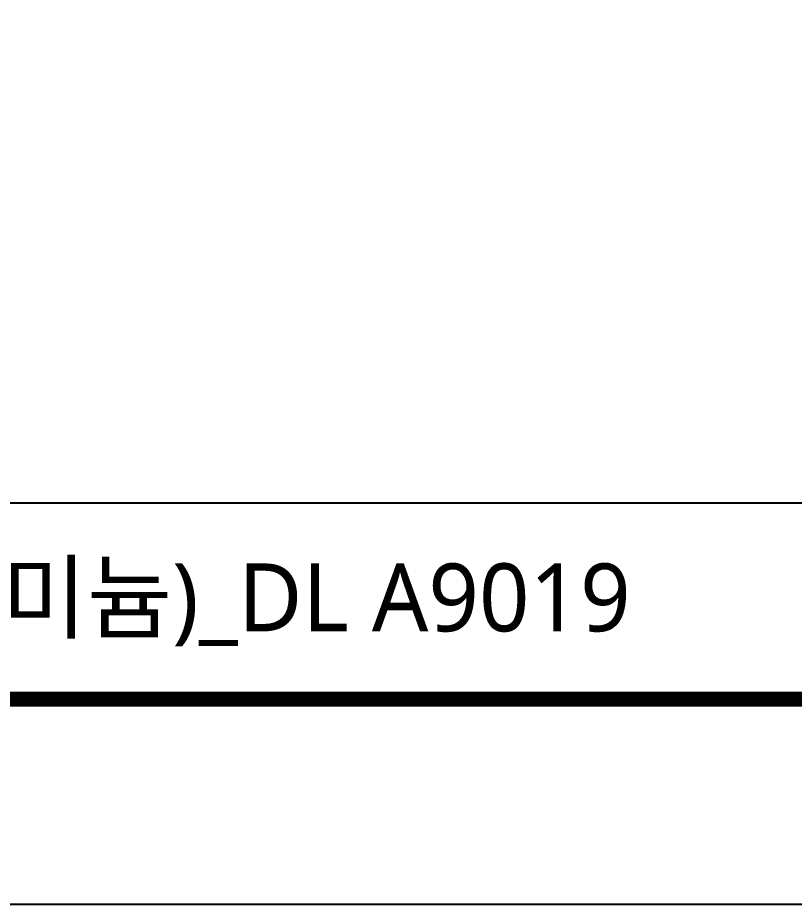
# Model space of a CAD drawing. Extents: x 16296660632 to 16296676072, y -37409619871 to -37409617340.
# Drawn here: x 16296675763.5 to 16296675840.8, y -37409617817.5 to -37409617729.3 of the extents above; entities that cross this region are included whole.
import ezdxf

# ---------------------------------------------------------------- set-up
doc = ezdxf.new("R2010")
doc.units = 0
doc.header["$LTSCALE"] = 10
doc.header["$MEASUREMENT"] = 0
doc.layers.get('0').update_dxf_attribs({"linetype": 'CONTINUOUS'})
doc.styles.add('Daelim Dimension', font='NanumGothic.ttf')

msp = doc.modelspace()

# ---------------------------------------------------------------- linework, layer by layer
at = {"color": 5}
msp.add_line((16296675431.36, -37409617777.524), (16296675955.548, -37409617777.524), dxfattribs=at)
at = {"ltscale": 0.5}
msp.add_lwpolyline([(16296675420.892, -37409617817.491), (16296676071.892, -37409617817.491), (16296676071.892, -37409617340.491), (16296675420.892, -37409617340.491)], close=True, dxfattribs=at)
at = {"color": 5, "linetype": 'ByBlock', "lineweight": 200, "const_width": 1.5}
msp.add_lwpolyline([(16296675431.36, -37409617797.066), (16296676061.36, -37409617797.066), (16296676061.36, -37409617351.566), (16296675431.36, -37409617351.566)], close=True, dxfattribs=at)

# ---------------------------------------------------------------- texts
at = {"color": 2, "insert": (16296675548.233, -37409617783.57), "char_height": 6.756627, "width": 344.80519, "attachment_point": 1, "style": 'Daelim Dimension'}
msp.add_mtext('{\\fPretendard Variable SemiBold|b0|i0|c129|p2;대림바스(주)}_Parts_Accessory_{\\fGulim|b0|i0|c129|p50;기타용품}_{\\fGulim|b0|i0|c129|p50;코너선반}({\\fGulim|b0|i0|c129|p50;알루미늄})_DL A9019', dxfattribs=at)

doc.saveas('drawing.dxf')
